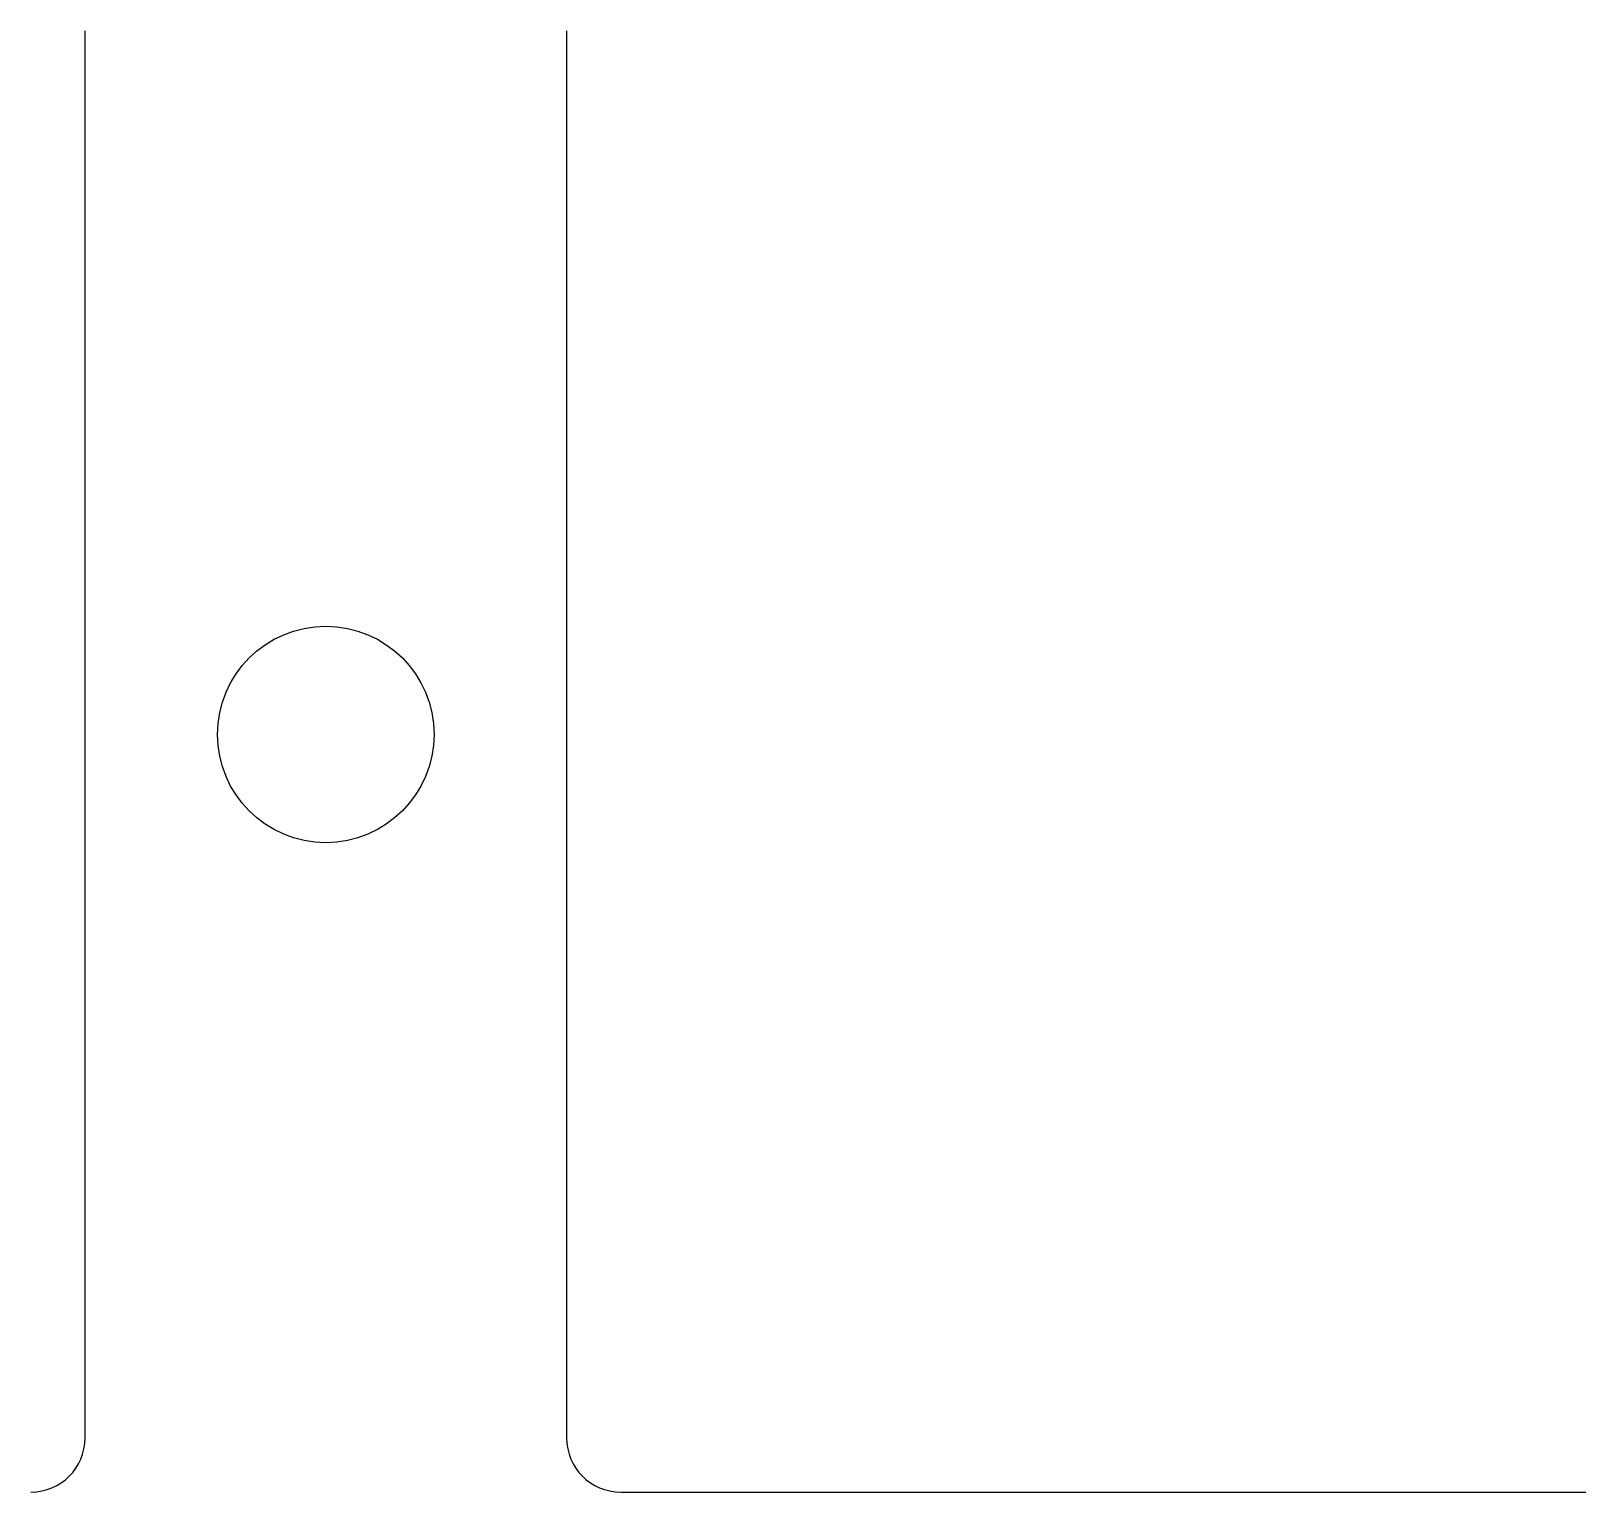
# Model space of a CAD drawing. Header units: millimetres. Extents: x -9 to 276, y -90 to 14.
# Drawn here: x 83 to 97.29, y -7 to 6.5 of the extents above; entities that cross this region are included whole.
import ezdxf

# ---------------------------------------------------------------- set-up
doc = ezdxf.new("R2010")
doc.units = ezdxf.units.MM
doc.layers.add('BLACK', color=7, linetype='CONTINUOUS')

msp = doc.modelspace()

# ---------------------------------------------------------------- linework, layer by layer
at = {"layer": 'BLACK', "linetype": 'Continuous'}
for p, q in [((83.50145, -6.50205), (83.50145, 6.49795)), ((87.95145, 6.49795), (87.95145, -6.50205)), ((88.45145, -7.00205), (102.05145, -7.00205))]:
    msp.add_line(p, q, dxfattribs=at)
at = {"layer": 'BLACK'}
msp.add_circle((85.72645, -0.00205), 1, dxfattribs=at)
for centre, start, end in [((83.0014, -6.502), 270.005729, 359.994271), ((88.4515, -6.502), 180.005729, 269.994271)]:
    msp.add_arc(centre, 0.50005, start, end, dxfattribs=at)

doc.saveas('drawing.dxf')
